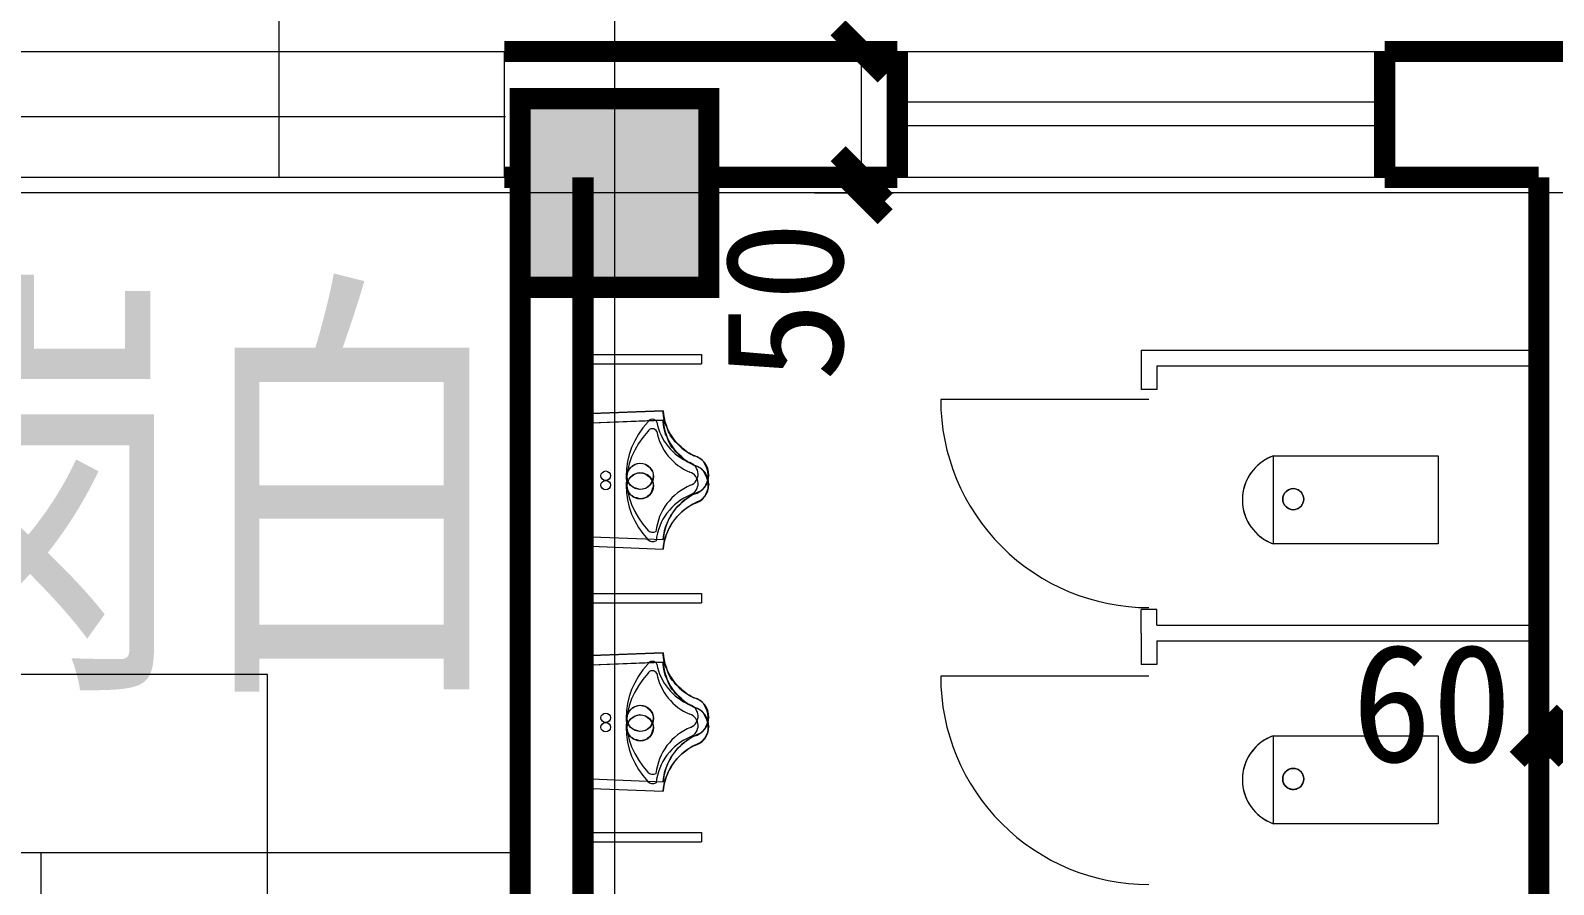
# Model space of a CAD drawing. Extents: x -307567 to 704339, y -10277 to 165507.
# Drawn here: x 659417 to 664261, y 139780 to 142497 of the extents above; entities that cross this region are included whole.
import ezdxf
from ezdxf.enums import TextEntityAlignment as Align

# ---------------------------------------------------------------- set-up
doc = ezdxf.new("R2010")
doc.units = 0
doc.header["$MEASUREMENT"] = 0
doc.layers.add('wode', color=250, linetype='CONTINUOUS', lineweight=0)
doc.layers.add('ziti', color=32, linetype='CONTINUOUS', lineweight=0)
doc.styles.add('HZ', font='txt', dxfattribs={"width": 0.7, "height": 5, "bigfont": 'STF:宋体'})
doc.styles.get("Standard").update_dxf_attribs({"font": 'txt', "height": 3})

msp = doc.modelspace()

# ---------------------------------------------------------------- linework, layer by layer
at = {"layer": 'wode', "color": 0}
for p, q in [((661274.33624, 146613.8756), (661274.33624, 134180.48326)), ((660207.82012, 142030.48021), (660207.82012, 143792.47667)), ((658071.85821, 142430.48326), (660924.34844, 142430.48326)), ((660924.34844, 142030.48021), (660924.34844, 142430.48326)), ((661910.37139, 142430.48326), (662161.73858, 142430.48326)), ((662060.37139, 142030.48021), (662060.37139, 142430.48326)), ((662174.33624, 142430.48326), (663724.36065, 142430.48326)), ((662164.33868, 142270.47655), (663714.36309, 142270.47655)), ((658822.77374, 142223.60155), (660927.35137, 142223.60155)), ((662164.33868, 142195.10118), (663714.36309, 142195.10118)), ((658071.85821, 142030.48021), (660974.33624, 142030.48021)), ((661910.37139, 142030.48021), (662161.73858, 142030.48021)), ((662060.37139, 141980.48326), (662060.37139, 142030.48021)), ((662174.33624, 142030.48021), (663724.36065, 142030.48021)), ((687909.29717, 141980.48326), (611671.61407, 141980.48326)), ((661910.37139, 141980.48326), (662161.73858, 141980.48326)), ((661174.36065, 141466.56115), (661551.33819, 141466.56115)), ((661551.33819, 141466.56115), (661551.33819, 141436.55931)), ((662949.34844, 141480.47716), (662949.34844, 141355.48021)), ((662949.34844, 141480.47716), (664214.35088, 141480.47716)), ((661174.36065, 141436.55931), (661551.33819, 141436.55931)), ((662999.33624, 141430.48021), (662999.33624, 141355.48021)), ((662999.33624, 141430.48021), (664214.35088, 141430.48021)), ((662974.36065, 141323.97692), (662311.84844, 141323.97692)), ((662999.33624, 141355.48021), (662949.34844, 141355.48021)), ((661172.82256, 141277.96251), (661429.35333, 141287.70372)), ((661172.82256, 140886.43724), (661172.82256, 141277.96251)), ((661429.35333, 141287.70372), (661174.36065, 141277.70616)), ((661174.36065, 140887.70983), (661174.36065, 141277.70616)), ((661429.57305, 141281.01122), (661429.35333, 141287.70372)), ((661431.69708, 141265.57543), (661429.57305, 141281.01122)), ((661433.89434, 141255.57787), (661431.69708, 141265.57543)), ((661172.82256, 141247.85082), (661429.35333, 141257.59203)), ((661172.82256, 140856.31639), (661172.82256, 141247.85082)), ((661429.35333, 141257.59203), (661174.36065, 141247.59447)), ((661174.36065, 140857.58898), (661174.36065, 141247.59447)), ((661429.57305, 141250.89952), (661429.35333, 141257.59203)), ((661431.69708, 141235.46373), (661429.57305, 141250.89952)), ((661433.89434, 141225.46617), (661431.69708, 141235.46373)), ((661437.117, 141243.77672), (661433.89434, 141255.57787)), ((661437.117, 141213.66503), (661433.89434, 141225.46617)), ((661440.44952, 141236.5349), (661437.117, 141243.77672)), ((661445.86944, 141221.08995), (661440.44952, 141236.5349)), ((661450.22735, 141213.81151), (661445.86944, 141221.08995)), ((661440.44952, 141206.42321), (661437.117, 141213.66503)), ((661445.86944, 141190.97826), (661440.44952, 141206.42321)), ((661450.22735, 141183.69982), (661445.86944, 141190.97826)), ((661452.42461, 141208.36412), (661450.22735, 141213.81151)), ((661452.42461, 141178.25243), (661450.22735, 141183.69982)), ((661457.84454, 141201.1223), (661452.42461, 141208.36412)), ((661457.84454, 141171.01061), (661452.42461, 141178.25243)), ((661463.30108, 141195.67491), (661457.84454, 141201.1223)), ((661463.30108, 141165.56322), (661457.84454, 141171.01061)), ((661467.65899, 141188.39647), (661463.30108, 141195.67491)), ((661486.18926, 141172.96068), (661467.65899, 141188.39647)), ((661491.60919, 141167.50414), (661486.18926, 141172.96068)), ((661346.77276, 141119.40233), (661355.45196, 141121.23339)), ((661355.45196, 141121.23339), (661364.2044, 141119.40233)), ((661467.65899, 141158.27562), (661463.30108, 141165.56322)), ((661486.18926, 141142.83983), (661467.65899, 141158.27562)), ((661491.60919, 141137.39244), (661486.18926, 141142.83983)), ((661498.16436, 141162.0476), (661491.60919, 141167.50414)), ((661498.16436, 141131.9359), (661491.60919, 141137.39244)), ((661504.68292, 141157.51574), (661498.16436, 141162.0476)), ((661504.68292, 141127.39489), (661498.16436, 141131.9359)), ((661512.33672, 141152.98387), (661504.68292, 141157.51574)), ((661512.33672, 141122.86303), (661504.68292, 141127.39489)), ((661519.99053, 141147.53649), (661512.33672, 141152.98387)), ((661519.99053, 141117.42479), (661512.33672, 141122.86303)), ((661529.76836, 141143.90184), (661519.99053, 141147.53649)), ((661538.48419, 141140.28551), (661529.76836, 141143.90184)), ((661547.20001, 141135.75365), (661538.48419, 141140.28551)), ((661552.61993, 141131.21263), (661547.20001, 141135.75365)), ((661558.07647, 141124.85887), (661552.61993, 141131.21263)), ((661561.37237, 141117.57128), (661558.07647, 141124.85887)), ((663369.97833, 140864.06176), (663369.97833, 141144.06664)), ((663369.97833, 141144.06664), (663893.87969, 141144.06664)), ((663369.97833, 140864.07091), (663369.97833, 141144.06664)), ((663369.97833, 141144.06664), (663893.87969, 141144.06664)), ((663893.87969, 141144.06664), (663893.87969, 140864.06176)), ((663893.87969, 141144.06664), (663893.87969, 140864.07091)), ((661314.07012, 141075.83239), (661315.16876, 141080.3734)), ((661315.16876, 141074.00133), (661314.07012, 141075.83239)), ((661315.16876, 141088.53075), (661318.39141, 141093.96898)), ((661315.16876, 141080.3734), (661315.16876, 141088.53075)), ((661315.16876, 141070.385), (661315.16876, 141074.00133)), ((661318.39141, 141093.96898), (661320.58868, 141101.25658)), ((661320.58868, 141101.25658), (661324.94659, 141106.70397)), ((661320.58868, 141071.13573), (661324.94659, 141076.59227)), ((661324.94659, 141106.70397), (661330.36651, 141111.24498)), ((661324.94659, 141076.59227), (661330.36651, 141081.13329)), ((661330.36651, 141111.24498), (661339.11895, 141116.69237)), ((661330.36651, 141081.13329), (661339.11895, 141086.58068)), ((661339.11895, 141116.69237), (661346.77276, 141119.40233)), ((661339.11895, 141086.58068), (661346.77276, 141089.29064)), ((661346.77276, 141089.29064), (661355.45196, 141091.11254)), ((661355.45196, 141091.11254), (661364.2044, 141089.29064)), ((661364.2044, 141119.40233), (661372.8836, 141117.57128)), ((661364.2044, 141089.29064), (661372.8836, 141087.45958)), ((661372.8836, 141117.57128), (661380.53741, 141111.24498)), ((661372.8836, 141087.45958), (661380.53741, 141081.13329)), ((661380.53741, 141111.24498), (661387.05596, 141106.70397)), ((661380.53741, 141081.13329), (661387.05596, 141076.59227)), ((661387.05596, 141106.70397), (661391.41387, 141099.42553)), ((661387.05596, 141076.59227), (661391.41387, 141069.31383)), ((661391.41387, 141099.42553), (661395.73516, 141093.96898)), ((661395.73516, 141093.96898), (661396.87042, 141085.82079)), ((661396.87042, 141075.83239), (661395.73516, 141071.29137)), ((661396.87042, 141085.82079), (661396.87042, 141075.83239)), ((661529.76836, 141113.79015), (661519.99053, 141117.42479)), ((661538.48419, 141110.17382), (661529.76836, 141113.79015)), ((661547.20001, 141105.64196), (661538.48419, 141110.17382)), ((661552.61993, 141101.10094), (661547.20001, 141105.64196)), ((661558.07647, 141094.73803), (661552.61993, 141101.10094)), ((661561.37237, 141087.45958), (661558.07647, 141094.73803)), ((661567.92754, 141104.87291), (661561.37237, 141117.57128)), ((661567.92754, 141074.75206), (661561.37237, 141087.45958)), ((661571.1502, 141094.89366), (661567.92754, 141104.87291)), ((661571.1502, 141064.78197), (661567.92754, 141074.75206)), ((661572.24883, 141082.20446), (661571.1502, 141094.89366)), ((661571.1502, 141064.93761), (661572.24883, 141073.0858)), ((661572.24883, 141073.0858), (661572.24883, 141082.20446)), ((661573.34747, 141083.70592), (661575.36163, 141081.71007)), ((661314.07012, 141045.72069), (661315.16876, 141050.25255)), ((661315.16876, 141043.88964), (661314.07012, 141045.72069)), ((661316.23077, 141068.55394), (661315.16876, 141070.385)), ((661315.16876, 141058.4099), (661318.39141, 141063.85729)), ((661315.16876, 141050.25255), (661315.16876, 141058.4099)), ((661315.16876, 141040.2733), (661315.16876, 141043.88964)), ((661316.23077, 141038.43309), (661315.16876, 141040.2733)), ((661316.23077, 141064.01293), (661316.23077, 141068.55394)), ((661317.29278, 141058.56554), (661316.23077, 141064.01293)), ((661316.23077, 141033.90123), (661316.23077, 141038.43309)), ((661317.29278, 141028.45385), (661316.23077, 141033.90123)), ((661320.58868, 141055.86473), (661317.29278, 141058.56554)), ((661320.58868, 141025.75304), (661317.29278, 141028.45385)), ((661318.39141, 141063.85729), (661320.58868, 141071.13573)), ((661322.78594, 141051.32372), (661320.58868, 141055.86473)), ((661322.78594, 141021.21202), (661320.58868, 141025.75304)), ((661330.36651, 141046.79186), (661322.78594, 141051.32372)), ((661336.92169, 141042.25084), (661330.36651, 141046.79186)), ((661345.67413, 141040.42894), (661336.92169, 141042.25084)), ((661355.45196, 141037.68236), (661345.67413, 141040.42894)), ((661363.06915, 141038.58873), (661355.45196, 141037.68236)), ((661371.78497, 141040.42894), (661363.06915, 141038.58873)), ((661379.40215, 141044.9608), (661371.78497, 141040.42894)), ((661385.95733, 141050.40819), (661379.40215, 141044.9608)), ((661390.31524, 141055.86473), (661385.95733, 141050.40819)), ((661390.31524, 141025.75304), (661385.95733, 141020.2965)), ((661393.61114, 141064.01293), (661390.31524, 141055.86473)), ((661393.61114, 141033.90123), (661390.31524, 141025.75304)), ((661391.41387, 141069.31383), (661395.73516, 141063.85729)), ((661395.73516, 141071.29137), (661393.61114, 141064.01293)), ((661395.73516, 141041.17968), (661393.61114, 141033.90123)), ((661395.73516, 141063.85729), (661396.87042, 141055.70909)), ((661396.87042, 141045.72069), (661395.73516, 141041.17968)), ((661396.87042, 141055.70909), (661396.87042, 141045.72069)), ((661521.08917, 141020.45214), (661528.66973, 141024.07762)), ((661528.66973, 141024.07762), (661538.48419, 141028.60949)), ((661538.48419, 141028.60949), (661547.20001, 141032.26244)), ((661547.20001, 141032.26244), (661555.91583, 141039.51342)), ((661555.91583, 141039.51342), (661561.37237, 141045.86718)), ((661561.37237, 141045.86718), (661564.63165, 141052.2484)), ((661564.63165, 141052.2484), (661567.92754, 141059.48107)), ((661564.63165, 141022.12755), (661567.92754, 141029.36937)), ((661567.92754, 141059.48107), (661571.1502, 141064.93761)), ((661567.92754, 141029.36937), (661571.1502, 141034.81676)), ((661572.24883, 141052.09276), (661571.1502, 141064.78197)), ((661571.1502, 141034.81676), (661572.24883, 141042.97411)), ((661572.24883, 141042.97411), (661572.24883, 141052.09276)), ((661573.34747, 141053.59423), (661575.36163, 141051.58922)), ((661330.36651, 141016.68016), (661322.78594, 141021.21202)), ((661336.92169, 141012.13915), (661330.36651, 141016.68016)), ((661345.67413, 141010.30809), (661336.92169, 141012.13915)), ((661355.45196, 141007.57067), (661345.67413, 141010.30809)), ((661363.06915, 141008.47704), (661355.45196, 141007.57067)), ((661371.78497, 141010.30809), (661363.06915, 141008.47704)), ((661379.40215, 141014.84911), (661371.78497, 141010.30809)), ((661385.95733, 141020.2965), (661379.40215, 141014.84911)), ((661460.0418, 140963.24999), (661473.11553, 140980.50768)), ((661473.11553, 140980.50768), (661480.73272, 140988.65587)), ((661480.73272, 140988.65587), (661488.34991, 140995.94347)), ((661488.34991, 140995.94347), (661497.10235, 141003.18529)), ((661497.10235, 141003.18529), (661512.33672, 141014.08007)), ((661497.10235, 140973.0736), (661512.33672, 140983.96837)), ((661512.33672, 141014.08007), (661521.08917, 141020.45214)), ((661512.33672, 140983.96837), (661521.08917, 140990.34044)), ((661521.08917, 140990.34044), (661528.66973, 140993.95678)), ((661528.66973, 140993.95678), (661538.48419, 140998.48864)), ((661538.48419, 140998.48864), (661547.20001, 141002.15074)), ((661547.20001, 141002.15074), (661555.91583, 141009.40172)), ((661555.91583, 141009.40172), (661561.37237, 141015.75548)), ((661561.37237, 141015.75548), (661564.63165, 141022.12755)), ((661437.117, 140916.96093), (661443.67217, 140935.11583)), ((661443.67217, 140935.11583), (661448.0667, 140944.17955)), ((661448.0667, 140944.17955), (661453.52325, 140954.1588)), ((661453.52325, 140954.1588), (661460.0418, 140963.24999)), ((661453.52325, 140924.04711), (661460.0418, 140933.12914)), ((661460.0418, 140933.12914), (661473.11553, 140950.38683)), ((661473.11553, 140950.38683), (661480.73272, 140958.54418)), ((661480.73272, 140958.54418), (661488.34991, 140965.82262)), ((661488.34991, 140965.82262), (661497.10235, 140973.0736)), ((661174.36065, 140887.70983), (661429.35333, 140877.70311)), ((661429.35333, 140877.70311), (661430.63506, 140887.88378)), ((661430.63506, 140887.88378), (661432.79571, 140898.78771)), ((661430.63506, 140887.88378), (661430.63506, 140887.88378)), ((661432.79571, 140898.78771), (661433.89434, 140906.98168)), ((661433.89434, 140906.98168), (661437.117, 140916.96093)), ((661433.89434, 140876.86998), (661437.117, 140886.84923)), ((661437.117, 140886.84923), (661443.67217, 140904.99498)), ((661443.67217, 140904.99498), (661448.0667, 140914.06786)), ((661448.0667, 140914.06786), (661453.52325, 140924.04711)), ((661174.36065, 140857.58898), (661429.35333, 140847.59142)), ((661429.35333, 140847.59142), (661430.63506, 140857.77208)), ((661430.63506, 140857.77208), (661432.79571, 140868.66686)), ((661430.63506, 140857.77208), (661430.63506, 140857.77208)), ((661432.79571, 140868.66686), (661433.89434, 140876.86998)), ((663893.87969, 140864.07091), (663369.97833, 140864.07091)), ((663893.87969, 140864.06176), (663369.97833, 140864.06176)), ((661174.36065, 140706.55443), (661551.33819, 140706.55443)), ((661551.33819, 140706.55443), (661551.33819, 140676.56176)), ((661174.36065, 140676.56176), (661551.33819, 140676.56176)), ((662949.34844, 140580.47716), (662949.34844, 140655.47716)), ((662999.33624, 140655.47716), (662949.34844, 140655.47716)), ((662999.33624, 140605.48021), (662999.33624, 140655.47716)), ((662999.33624, 140605.47106), (664214.35088, 140605.47106)), ((662949.34844, 140580.47716), (662949.34844, 140480.48326)), ((662999.33624, 140555.48326), (664214.35088, 140555.48326)), ((662999.33624, 140555.48326), (662999.33624, 140480.48326)), ((661172.82256, 140507.9674), (661429.35333, 140517.70861)), ((661172.82256, 140116.43297), (661172.82256, 140507.9674)), ((661429.35333, 140517.70861), (661174.36065, 140507.71105)), ((661174.36065, 140117.70555), (661174.36065, 140507.71105)), ((661429.57305, 140511.00695), (661429.35333, 140517.70861)), ((661431.69708, 140495.57116), (661429.57305, 140511.00695)), ((661433.89434, 140485.58275), (661431.69708, 140495.57116)), ((660170.32012, 140449.07152), (658380.31768, 140449.07152)), ((660170.32012, 135589.07701), (660170.32012, 140449.07152)), ((661172.82256, 140477.84655), (661429.35333, 140487.59691)), ((661172.82256, 140086.32128), (661172.82256, 140477.84655)), ((661429.35333, 140487.59691), (661174.36065, 140477.5902)), ((661174.36065, 140087.59386), (661174.36065, 140477.5902)), ((661429.57305, 140480.89525), (661429.35333, 140487.59691)), ((661431.69708, 140465.45946), (661429.57305, 140480.89525)), ((661433.89434, 140455.47106), (661431.69708, 140465.45946)), ((661437.117, 140473.77245), (661433.89434, 140485.58275)), ((661437.117, 140443.66075), (661433.89434, 140455.47106)), ((661440.44952, 140466.53063), (661437.117, 140473.77245)), ((661440.44952, 140436.41893), (661437.117, 140443.66075)), ((661445.86944, 140451.08568), (661440.44952, 140466.53063)), ((661450.22735, 140443.81639), (661445.86944, 140451.08568)), ((661452.42461, 140438.35985), (661450.22735, 140443.81639)), ((662974.36065, 140442.98326), (662311.84844, 140442.98326)), ((662999.33624, 140480.48326), (662949.34844, 140480.48326)), ((661445.86944, 140420.97399), (661440.44952, 140436.41893)), ((661450.22735, 140413.7047), (661445.86944, 140420.97399)), ((661452.42461, 140408.24816), (661450.22735, 140413.7047)), ((661457.84454, 140431.11803), (661452.42461, 140438.35985)), ((661457.84454, 140401.00634), (661452.42461, 140408.24816)), ((661463.30108, 140425.6798), (661457.84454, 140431.11803)), ((661463.30108, 140395.55895), (661457.84454, 140401.00634)), ((661467.65899, 140418.3922), (661463.30108, 140425.6798)), ((661467.65899, 140388.28051), (661463.30108, 140395.55895)), ((661486.18926, 140402.95641), (661467.65899, 140418.3922)), ((661491.60919, 140397.49987), (661486.18926, 140402.95641)), ((661498.16436, 140392.05248), (661491.60919, 140397.49987)), ((661330.36651, 140341.24987), (661339.11895, 140346.6881)), ((661339.11895, 140346.6881), (661346.77276, 140349.39806)), ((661346.77276, 140349.39806), (661355.45196, 140351.22911)), ((661355.45196, 140351.22911), (661364.2044, 140349.39806)), ((661364.2044, 140349.39806), (661372.8836, 140347.57616)), ((661372.8836, 140347.57616), (661380.53741, 140341.24987)), ((661486.18926, 140372.84471), (661467.65899, 140388.28051)), ((661491.60919, 140367.38817), (661486.18926, 140372.84471)), ((661498.16436, 140361.93163), (661491.60919, 140367.38817)), ((661504.68292, 140387.51146), (661498.16436, 140392.05248)), ((661504.68292, 140357.39977), (661498.16436, 140361.93163)), ((661512.33672, 140382.9796), (661504.68292, 140387.51146)), ((661512.33672, 140352.86791), (661504.68292, 140357.39977)), ((661519.99053, 140377.53221), (661512.33672, 140382.9796)), ((661519.99053, 140347.42052), (661512.33672, 140352.86791)), ((661529.76836, 140373.89757), (661519.99053, 140377.53221)), ((661529.76836, 140343.78588), (661519.99053, 140347.42052)), ((661538.48419, 140370.28124), (661529.76836, 140373.89757)), ((661547.20001, 140365.74938), (661538.48419, 140370.28124)), ((661552.61993, 140361.21752), (661547.20001, 140365.74938)), ((661558.07647, 140354.8546), (661552.61993, 140361.21752)), ((661561.37237, 140347.57616), (661558.07647, 140354.8546)), ((661567.92754, 140334.86864), (661561.37237, 140347.57616)), ((661314.07012, 140305.82811), (661315.16876, 140310.36913)), ((661315.16876, 140304.00621), (661314.07012, 140305.82811)), ((661315.16876, 140318.52648), (661318.39141, 140323.97387)), ((661315.16876, 140310.36913), (661315.16876, 140318.52648)), ((661315.16876, 140300.38988), (661315.16876, 140304.00621)), ((661316.23077, 140298.54967), (661315.16876, 140300.38988)), ((661316.23077, 140294.00866), (661316.23077, 140298.54967)), ((661318.39141, 140323.97387), (661320.58868, 140331.25231)), ((661318.39141, 140293.86217), (661320.58868, 140301.14061)), ((661320.58868, 140331.25231), (661324.94659, 140336.70885)), ((661320.58868, 140301.14061), (661324.94659, 140306.588)), ((661324.94659, 140336.70885), (661330.36651, 140341.24987)), ((661324.94659, 140306.588), (661330.36651, 140311.12902)), ((661330.36651, 140311.12902), (661339.11895, 140316.5764)), ((661339.11895, 140316.5764), (661346.77276, 140319.28637)), ((661346.77276, 140319.28637), (661355.45196, 140321.11742)), ((661355.45196, 140321.11742), (661364.2044, 140319.28637)), ((661364.2044, 140319.28637), (661372.8836, 140317.45531)), ((661372.8836, 140317.45531), (661380.53741, 140311.12902)), ((661380.53741, 140341.24987), (661387.05596, 140336.70885)), ((661380.53741, 140311.12902), (661387.05596, 140306.588)), ((661387.05596, 140336.70885), (661391.41387, 140329.42125)), ((661387.05596, 140306.588), (661391.41387, 140299.30956)), ((661391.41387, 140329.42125), (661395.73516, 140323.97387)), ((661391.41387, 140299.30956), (661395.73516, 140293.86217)), ((661395.73516, 140301.29625), (661393.61114, 140294.00866)), ((661395.73516, 140323.97387), (661396.87042, 140315.82567)), ((661396.87042, 140305.82811), (661395.73516, 140301.29625)), ((661396.87042, 140315.82567), (661396.87042, 140305.82811)), ((661538.48419, 140340.16954), (661529.76836, 140343.78588)), ((661547.20001, 140335.63768), (661538.48419, 140340.16954)), ((661552.61993, 140331.09667), (661547.20001, 140335.63768)), ((661558.07647, 140324.74291), (661552.61993, 140331.09667)), ((661561.37237, 140317.45531), (661558.07647, 140324.74291)), ((661567.92754, 140304.75695), (661561.37237, 140317.45531)), ((661571.1502, 140324.89855), (661567.92754, 140334.86864)), ((661571.1502, 140294.7777), (661567.92754, 140304.75695)), ((661572.24883, 140312.20934), (661571.1502, 140324.89855)), ((661571.1502, 140294.93334), (661572.24883, 140303.09069)), ((661572.24883, 140303.09069), (661572.24883, 140312.20934)), ((661573.34747, 140313.7108), (661575.36163, 140311.7058)), ((661314.07012, 140275.71642), (661315.16876, 140280.25743)), ((661315.16876, 140273.88536), (661314.07012, 140275.71642)), ((661315.16876, 140288.41478), (661318.39141, 140293.86217)), ((661315.16876, 140280.25743), (661315.16876, 140288.41478)), ((661315.16876, 140270.26903), (661315.16876, 140273.88536)), ((661316.23077, 140268.43798), (661315.16876, 140270.26903)), ((661317.29278, 140288.57042), (661316.23077, 140294.00866)), ((661316.23077, 140263.89696), (661316.23077, 140268.43798)), ((661317.29278, 140258.44957), (661316.23077, 140263.89696)), ((661320.58868, 140285.86046), (661317.29278, 140288.57042)), ((661320.58868, 140255.74877), (661317.29278, 140258.44957)), ((661322.78594, 140281.31945), (661320.58868, 140285.86046)), ((661322.78594, 140251.20775), (661320.58868, 140255.74877)), ((661330.36651, 140276.79674), (661322.78594, 140281.31945)), ((661330.36651, 140246.67589), (661322.78594, 140251.20775)), ((661336.92169, 140272.25573), (661330.36651, 140276.79674)), ((661345.67413, 140270.42467), (661336.92169, 140272.25573)), ((661355.45196, 140267.68724), (661345.67413, 140270.42467)), ((661363.06915, 140268.59362), (661355.45196, 140267.68724)), ((661371.78497, 140270.42467), (661363.06915, 140268.59362)), ((661379.40215, 140274.96569), (661371.78497, 140270.42467)), ((661385.95733, 140280.41307), (661379.40215, 140274.96569)), ((661385.95733, 140250.29222), (661379.40215, 140244.85399)), ((661390.31524, 140285.86046), (661385.95733, 140280.41307)), ((661390.31524, 140255.74877), (661385.95733, 140250.29222)), ((661393.61114, 140294.00866), (661390.31524, 140285.86046)), ((661393.61114, 140263.89696), (661390.31524, 140255.74877)), ((661395.73516, 140271.1754), (661393.61114, 140263.89696)), ((661395.73516, 140293.86217), (661396.87042, 140285.71398)), ((661396.87042, 140275.71642), (661395.73516, 140271.1754)), ((661396.87042, 140285.71398), (661396.87042, 140275.71642)), ((661512.33672, 140244.08495), (661521.08917, 140250.45702)), ((661521.08917, 140250.45702), (661528.66973, 140254.07335)), ((661528.66973, 140254.07335), (661538.48419, 140258.60521)), ((661538.48419, 140258.60521), (661547.20001, 140262.25817)), ((661547.20001, 140262.25817), (661555.91583, 140269.50914)), ((661555.91583, 140269.50914), (661561.37237, 140275.87206)), ((661561.37237, 140275.87206), (661564.63165, 140282.24413)), ((661561.37237, 140245.76036), (661564.63165, 140252.13243)), ((661564.63165, 140282.24413), (661567.92754, 140289.47679)), ((661564.63165, 140252.13243), (661567.92754, 140259.3651)), ((661567.92754, 140289.47679), (661571.1502, 140294.93334)), ((661567.92754, 140259.3651), (661571.1502, 140264.82164)), ((661572.24883, 140282.08849), (661571.1502, 140294.7777)), ((661571.1502, 140264.82164), (661572.24883, 140272.97899)), ((661572.24883, 140272.97899), (661572.24883, 140282.08849)), ((661573.34747, 140283.58995), (661575.36163, 140281.5941)), ((663369.97833, 139974.06847), (663369.97833, 140254.07335)), ((663369.97833, 140254.07335), (663893.87969, 140254.07335)), ((663369.97833, 139974.06847), (663369.97833, 140254.0642)), ((663369.97833, 140254.0642), (663893.87969, 140254.0642)), ((663893.87969, 140254.07335), (663893.87969, 139974.06847)), ((663893.87969, 140254.0642), (663893.87969, 139974.06847)), ((664174.36065, 140253.82616), (664274.33624, 140253.82616)), ((661336.92169, 140242.13488), (661330.36651, 140246.67589)), ((661345.67413, 140240.31298), (661336.92169, 140242.13488)), ((661355.45196, 140237.56639), (661345.67413, 140240.31298)), ((661363.06915, 140238.47277), (661355.45196, 140237.56639)), ((661371.78497, 140240.31298), (661363.06915, 140238.47277)), ((661379.40215, 140244.85399), (661371.78497, 140240.31298)), ((661460.0418, 140193.24572), (661473.11553, 140210.50341)), ((661473.11553, 140210.50341), (661480.73272, 140218.66075)), ((661480.73272, 140218.66075), (661488.34991, 140225.9392)), ((661488.34991, 140225.9392), (661497.10235, 140233.18102)), ((661488.34991, 140195.8275), (661497.10235, 140203.06932)), ((661497.10235, 140233.18102), (661512.33672, 140244.08495)), ((661497.10235, 140203.06932), (661512.33672, 140213.9641)), ((661512.33672, 140213.9641), (661521.08917, 140220.34533)), ((661521.08917, 140220.34533), (661528.66973, 140223.96166)), ((661528.66973, 140223.96166), (661538.48419, 140228.49352)), ((661538.48419, 140228.49352), (661547.20001, 140232.14647)), ((661547.20001, 140232.14647), (661555.91583, 140239.39745)), ((661555.91583, 140239.39745), (661561.37237, 140245.76036)), ((661437.117, 140146.96581), (661443.67217, 140165.11156)), ((661443.67217, 140165.11156), (661448.0667, 140174.18444)), ((661448.0667, 140174.18444), (661453.52325, 140184.16368)), ((661448.0667, 140144.07274), (661453.52325, 140154.04283)), ((661453.52325, 140184.16368), (661460.0418, 140193.24572)), ((661453.52325, 140154.04283), (661460.0418, 140163.13402)), ((661460.0418, 140163.13402), (661473.11553, 140180.39171)), ((661473.11553, 140180.39171), (661480.73272, 140188.54906)), ((661480.73272, 140188.54906), (661488.34991, 140195.8275)), ((661174.36065, 140117.70555), (661429.35333, 140107.708)), ((661429.35333, 140107.708), (661430.63506, 140117.88866)), ((661430.63506, 140117.88866), (661432.79571, 140128.78344)), ((661430.63506, 140117.88866), (661430.63506, 140117.88866)), ((661432.79571, 140128.78344), (661433.89434, 140136.97741)), ((661432.79571, 140098.67174), (661433.89434, 140106.86571)), ((661433.89434, 140136.97741), (661437.117, 140146.96581)), ((661433.89434, 140106.86571), (661437.117, 140116.85411)), ((661437.117, 140116.85411), (661443.67217, 140134.99987)), ((661443.67217, 140134.99987), (661448.0667, 140144.07274)), ((661174.36065, 140087.59386), (661429.35333, 140077.5963)), ((661429.35333, 140077.5963), (661430.63506, 140087.76781)), ((661430.63506, 140087.76781), (661432.79571, 140098.67174)), ((661430.63506, 140087.76781), (661430.63506, 140087.76781)), ((663893.87969, 139974.06847), (663369.97833, 139974.06847)), ((663893.87969, 139974.06847), (663369.97833, 139974.06847)), ((661174.36065, 139946.55687), (661551.33819, 139946.55687)), ((661174.36065, 139916.55504), (661551.33819, 139916.55504)), ((661551.33819, 139946.55687), (661551.33819, 139916.55504)), ((660974.33624, 139881.48119), (657574.36065, 139881.48119)), ((659450.34942, 136281.48119), (659450.34942, 139881.48119))]:
    msp.add_line(p, q, dxfattribs=at)
at = {"layer": 'wode', "color": 0, "const_width": 67.5}
for points in [[(661985.37139, 142505.48326), (662135.37139, 142355.48326)], [(660924.34844, 142430.48326), (661274.33624, 142430.48326)], [(661274.33624, 142430.48326), (662174.33624, 142430.48326)], [(662174.33624, 142030.48021), (662174.33624, 142430.48326)], [(663724.36065, 142030.48021), (663724.36065, 142430.48326)], [(664274.33624, 142430.48326), (663724.36065, 142430.48326)], [(664274.33624, 142430.48326), (664824.34844, 142430.48326)], [(660974.33624, 142280.48326), (660974.33624, 141680.48326), (661574.33624, 141680.48326), (661574.33624, 142280.48326), (660974.33624, 142280.48326), (660974.33624, 141680.48326)], [(661985.37139, 142105.48021), (662135.37139, 141955.48021)], [(661985.37139, 142055.48326), (662135.37139, 141905.48326)], [(660924.34844, 142030.48021), (660974.33624, 142030.48021)], [(660974.33624, 137855.48326), (660974.33624, 142030.48021)], [(661174.36065, 137855.48326), (661174.36065, 142030.48021)], [(661574.33624, 142030.48021), (662174.33624, 142030.48021)], [(664214.35088, 142030.48021), (663724.36065, 142030.48021)], [(664214.35088, 140930.47411), (664214.35088, 142030.48021)], [(664214.35088, 139680.47716), (664214.35088, 142030.48021)], [(664145.35674, 140178.82616), (664295.35674, 140328.82616)], [(664199.33624, 140178.82616), (664349.33624, 140328.82616)], [(664253.35235, 140178.82616), (664403.35235, 140328.82616)]]:
    msp.add_lwpolyline(points, dxfattribs=at)
at = {"layer": 'wode', "color": 0}
for points in [[(663369.97833, 141144.06664), (663363.42315, 141141.53978), (663350.23956, 141135.29589), (663337.67852, 141127.78856), (663325.95977, 141119.0819), (663315.15655, 141109.2766), (663305.3421, 141098.46422), (663296.6629, 141086.73632), (663289.15557, 141074.2119), (663282.89336, 141061.01), (663277.98614, 141047.26793), (663274.43389, 141033.10472), (663272.27325, 141018.6577), (663271.57745, 141004.07335), (663272.27325, 140989.47985), (663274.43389, 140975.04198), (663277.98614, 140960.86962), (663282.89336, 140947.12755), (663289.15557, 140933.92565), (663296.6629, 140921.40123), (663305.3421, 140909.68248), (663315.15655, 140898.86095), (663325.95977, 140889.05565), (663337.67852, 140880.34899), (663350.23956, 140872.84166), (663363.42315, 140866.59777), (663369.97833, 140864.07091)], [(663466.73126, 141006.40795), (663466.58477, 141009.68554), (663466.1087, 141012.93566), (663465.30303, 141016.12169), (663464.2044, 141019.20702), (663462.77618, 141022.18248), (663461.09161, 141025.00231), (663459.15069, 141027.63903), (663456.95342, 141030.06517), (663454.49981, 141032.28075), (663451.86309, 141034.23082), (663449.04327, 141035.92455), (663446.07696, 141037.32531), (663443.00079, 141038.43309), (663439.81475, 141039.2296), (663436.55547, 141039.70568), (663433.25958, 141039.87047), (663430.0003, 141039.70568), (663426.74102, 141039.2296), (663423.55499, 141038.43309), (663420.47881, 141037.32531), (663417.47588, 141035.92455), (663414.69268, 141034.23082), (663412.05596, 141032.28075), (663409.60235, 141030.06517), (663407.40508, 141027.63903), (663405.46417, 141025.00231), (663403.74297, 141022.18248), (663402.35137, 141019.20702), (663401.25274, 141016.12169), (663400.44708, 141012.93566), (663399.971, 141009.68554), (663399.7879, 141006.40795), (663399.971, 141003.1212), (663400.44708, 140999.87108), (663401.25274, 140996.68505), (663402.35137, 140993.59972), (663403.74297, 140990.63341), (663405.46417, 140987.81359), (663407.40508, 140985.16771), (663409.60235, 140982.74157), (663412.05596, 140980.52599), (663414.69268, 140978.57592), (663417.47588, 140976.89135), (663420.47881, 140975.48143), (663423.55499, 140974.37365), (663426.74102, 140973.57714), (663430.0003, 140973.10106), (663433.25958, 140972.93627), (663436.55547, 140973.10106), (663439.81475, 140973.57714), (663443.00079, 140974.37365), (663446.07696, 140975.48143), (663449.04327, 140976.89135), (663451.86309, 140978.57592), (663454.49981, 140980.52599), (663456.95342, 140982.74157), (663459.15069, 140985.16771), (663461.09161, 140987.81359), (663462.77618, 140990.63341), (663464.2044, 140993.59972), (663465.30303, 140996.68505), (663466.1087, 140999.87108), (663466.58477, 141003.1212), (663466.73126, 141006.40795)], [(663369.97833, 140254.07335), (663363.42315, 140251.53734), (663350.23956, 140245.29345), (663337.67852, 140237.78612), (663325.95977, 140229.08861), (663315.15655, 140219.28331), (663305.3421, 140208.46178), (663296.6629, 140196.73387), (663289.15557, 140184.20946), (663282.89336, 140171.00756), (663277.98614, 140157.26549), (663274.43389, 140143.10228), (663272.27325, 140128.65526), (663271.57745, 140114.07091), (663272.27325, 140099.48656), (663274.43389, 140085.03954), (663277.98614, 140070.87633), (663282.89336, 140057.13427), (663289.15557, 140043.93236), (663296.6629, 140031.40795), (663305.3421, 140019.68004), (663315.15655, 140008.85851), (663325.95977, 139999.05321), (663337.67852, 139990.34655), (663350.23956, 139982.83922), (663363.42315, 139976.60448), (663369.97833, 139974.06847)], [(663466.73126, 140116.40551), (663466.58477, 140119.68309), (663466.1087, 140122.93322), (663465.30303, 140126.11925), (663464.2044, 140129.21373), (663462.77618, 140132.18004), (663461.09161, 140134.99987), (663459.15069, 140137.63658), (663456.95342, 140140.07189), (663454.49981, 140142.27831), (663451.86309, 140144.23754), (663449.04327, 140145.92211), (663446.07696, 140147.32286), (663443.00079, 140148.43981), (663439.81475, 140149.23632), (663436.55547, 140149.71239), (663433.25958, 140149.87719), (663430.0003, 140149.71239), (663426.74102, 140149.23632), (663423.55499, 140148.43981), (663420.47881, 140147.32286), (663417.47588, 140145.92211), (663414.69268, 140144.23754), (663412.05596, 140142.27831), (663409.60235, 140140.07189), (663407.40508, 140137.63658), (663405.46417, 140134.99987), (663403.74297, 140132.18004), (663402.35137, 140129.21373), (663401.25274, 140126.11925), (663400.44708, 140122.93322), (663399.971, 140119.68309), (663399.7879, 140116.40551), (663399.971, 140113.12792), (663400.44708, 140109.8778), (663401.25274, 140106.68261), (663402.35137, 140103.59728), (663403.74297, 140100.63097), (663405.46417, 140097.81115), (663407.40508, 140095.17443), (663409.60235, 140092.73912), (663412.05596, 140090.5327), (663414.69268, 140088.57347), (663417.47588, 140086.8889), (663420.47881, 140085.47899), (663423.55499, 140084.3712), (663426.74102, 140083.5747), (663430.0003, 140083.09862), (663433.25958, 140082.93383), (663436.55547, 140083.09862), (663439.81475, 140083.5747), (663443.00079, 140084.3712), (663446.07696, 140085.47899), (663449.04327, 140086.8889), (663451.86309, 140088.57347), (663454.49981, 140090.5327), (663456.95342, 140092.73912), (663459.15069, 140095.17443), (663461.09161, 140097.81115), (663462.77618, 140100.63097), (663464.2044, 140103.59728), (663465.30303, 140106.68261), (663466.1087, 140109.8778), (663466.58477, 140113.12792), (663466.73126, 140116.40551)]]:
    msp.add_lwpolyline(points, dxfattribs=at)
for centre, radius in [((661356.55059, 141078.92687), 41.74219), ((661246.3211, 141081.08751), 15), ((661356.55059, 141048.81517), 41.74219), ((661246.3211, 141050.97582), 15), ((663433.25958, 141006.39879), 33.46875), ((661356.55059, 140308.9226), 41.74219), ((661246.3211, 140311.0924), 15), ((661356.55059, 140278.8109), 41.74219), ((661246.3211, 140280.97155), 15), ((663433.25958, 140116.40551), 33.46875)]:
    msp.add_circle(centre, radius, dxfattribs=at)
for centre, radius, start, end in [((662974.36065, 141323.97692), 662.50005, 180.00000501, 270.00000751), ((661597.44415, 141297.49987), 168.34783, 183.33617148, 245.32477489), ((661561.99493, 141080.00719), 250.09287, 136.64424514, 223.35576488), ((661561.99493, 141049.88634), 250.09287, 136.64424514, 223.35576488), ((661394.56329, 141214.19603), 16.22277, 27.10812453, 152.86731382), ((661394.56329, 141244.29857), 16.22277, 27.13268546, 152.84277769), ((661580.04913, 141283.61132), 173.9819, 190.56972271, 247.70648882), ((661580.04913, 141253.49962), 173.9819, 190.56972271, 247.70648882), ((661597.44415, 141267.37902), 168.34783, 183.33351645, 245.32477489), ((661501.67999, 141086.07714), 38.59389, 292.77062801, 71.34868058), ((661511.05499, 141083.28478), 63.31793, 284.73925572, 75.26075954), ((663420.36895, 141004.0642), 148.79253, 109.79547425, 250.20453577), ((661501.67999, 141055.95629), 38.59389, 292.77062801, 71.34868058), ((661511.05499, 141053.17308), 63.31793, 284.73925572, 75.26075954), ((661584.66338, 140884.56957), 179.31892, 112.30112007, 173.80453975), ((661584.70001, 140854.47618), 179.3189, 112.31129768, 173.81004817), ((661604.80499, 140864.15331), 175.9684, 116.1873659, 175.58237183), ((661604.80499, 140834.04161), 175.96845, 116.18847979, 175.58199036), ((661396.3211, 140924.23021), 22.67778, 224.56732803, 296.43262544), ((661396.3211, 140894.11852), 22.67778, 224.56732803, 296.43262543), ((661394.56329, 140474.30345), 16.22277, 27.13268546, 152.84277769), ((661597.44415, 140527.50475), 168.34783, 183.33617148, 245.32477489), ((661561.99493, 140310.00292), 250.09287, 136.64424514, 223.35576488), ((661561.99493, 140279.89122), 250.09287, 136.64424514, 223.35576488), ((661394.56329, 140444.19176), 16.22277, 27.10812453, 152.86731382), ((661580.04913, 140513.6162), 173.9819, 190.56972271, 247.70648882), ((661580.04913, 140483.49535), 173.9819, 190.56972271, 247.70648882), ((661597.44415, 140497.3839), 168.34783, 183.33351645, 245.32477489), ((662974.36065, 140442.98326), 662.50005, 180.00000501, 270.00000751), ((661501.67999, 140316.07286), 38.59389, 292.77062801, 71.34868058), ((661511.05499, 140313.28051), 63.31793, 284.73925572, 75.26075954), ((661501.67999, 140285.96117), 38.59389, 292.77062801, 71.34868058), ((661511.05499, 140283.16881), 63.31793, 284.73925572, 75.26075954), ((661584.66338, 140114.57445), 179.31892, 112.30112007, 173.80453975), ((661584.70001, 140084.47191), 179.3189, 112.31129768, 173.81004817), ((661604.80499, 140094.14904), 175.9684, 116.1873659, 175.58237183), ((663420.36895, 140114.06176), 148.79253, 109.79547425, 250.20453577), ((661604.80499, 140064.03734), 175.96845, 116.18847979, 175.58199036), ((661396.3211, 140154.22594), 22.67778, 224.56732803, 296.43262544), ((661396.3211, 140124.11425), 22.67778, 224.56732803, 296.43262543)]:
    msp.add_arc(centre, radius, start, end, dxfattribs=at)
msp.add_solid([(660974.33624, 142280.48326), (661574.33624, 142280.48326), (660974.33624, 141680.48326), (661574.33624, 141680.48326)], dxfattribs=at)

# ---------------------------------------------------------------- texts
at = {"layer": 'wode', "color": 0, "width": 0.906657}
msp.add_text('50', height=375, rotation=90, dxfattribs=at).set_placement((662000.38604, 141380.48326), (662000.38604, 141890.47777), align=Align.FIT)
at = {"layer": 'wode', "color": 0, "width": 0.906641}
msp.add_text('60', height=375, dxfattribs=at).set_placement((663619.36797, 140170.82445), (664129.35333, 140170.82445), align=Align.FIT)
at = {"layer": 'ziti', "color": 0, "style": 'HZ', "width": 0.612715}
msp.add_text('天岗白', height=1200, dxfattribs=at).set_placement((657823.78708, 140393.98083), (660960.8895, 140393.98083), align=Align.FIT)

doc.saveas('drawing.dxf')
